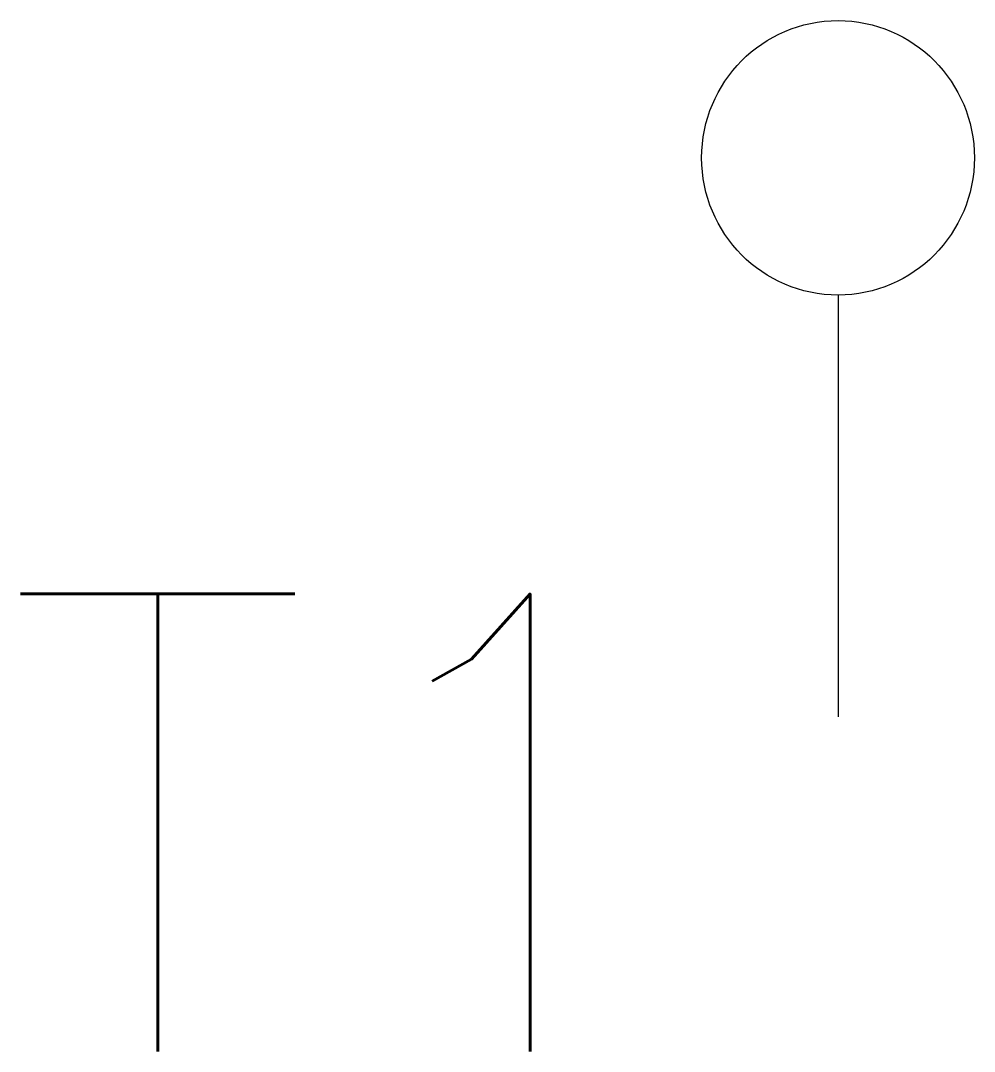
# Model space of a CAD drawing. Header units: millimetres. Extents: x -3.58 to 0.6, y -3.91 to 0.6.
import ezdxf
from ezdxf.enums import TextEntityAlignment as Align

# ---------------------------------------------------------------- set-up
doc = ezdxf.new("R2010")
doc.units = ezdxf.units.MM
doc.header["$LTSCALE"] = 10
doc.styles.add('ROMANS', font='romans.shx')

msp = doc.modelspace()

# ---------------------------------------------------------------- linework, layer by layer
msp.add_lwpolyline([(0, -0.6), (0, -2.444)])
msp.add_ellipse((0, 0), major_axis=(0, 0.6), ratio=0.994118)

# ---------------------------------------------------------------- texts
at = {"style": 'ROMANS'}
msp.add_attdef('T1', text='', height=2, dxfattribs=at).set_placement((-0.5752, -2.907), align=Align.MIDDLE_RIGHT)

doc.saveas('drawing.dxf')
